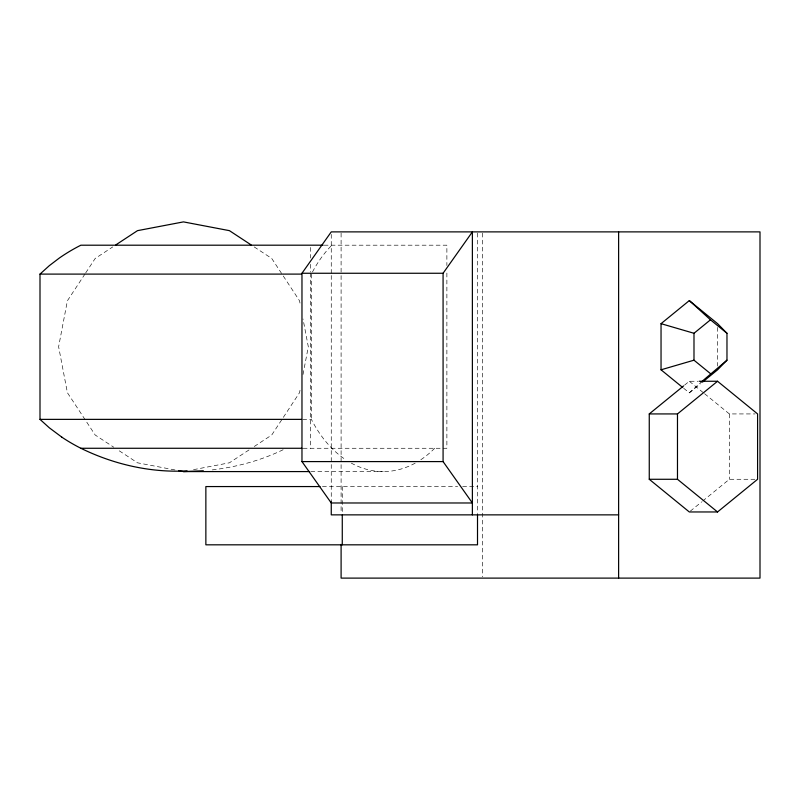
<?xml version="1.0" encoding="UTF-8"?>
<svg xmlns="http://www.w3.org/2000/svg" width="800" height="800" viewBox="0 0 800 800"><rect width="100%" height="100%" fill="white"/><g stroke="black" fill="none" stroke-linecap="round" stroke-linejoin="round"><path stroke-width="0.6" stroke-dasharray="4 3" d="M300.01 390.27L299.54 392.69L271.74 435.01L253.16 447.22M303 374.55L308.31 346.73L303 318.92M85.02 273.94L67.39 300.78L58.62 346.73L67.39 392.69L95.19 435.01L113.77 447.22M85.7 272.91L95.19 258.46L112.74 246.93M683.66 388.25L689.31 392.86L699.9 383.25M684.54 385.15L689.31 381.26L697.9 381.26M689.31 392.86L700.62 383.64M690.27 511.18L701.71 501.85M702.66 501.07L729.37 479.28L757.59 479.28M249.03 449.93L229.42 462.81L191.93 469.96M283.12 449.74C260.53 460.66 235.95 467.24 211.05 470.04M324.11 245.19L446.88 245.19L446.88 265.53M704.57 393.7L729.37 413.93L755.14 413.93M302.68 419.37L311.39 419.37A124.84 88.36 -90 0 0 331.85 448.27A124.84 88.36 90 0 0 346.1 460M303.13 448.27L446.88 448.27L446.88 270.53M310.84 471.58L383.26 471.58M322.43 486.56L457.67 486.56M462.62 486.56L477.51 486.56M175 469.96L137.51 462.81L117.9 449.93M254.2 246.93L271.74 258.46L282.59 274.97M689.31 381.26L703.62 392.93M283.27 276L299.54 300.78L300.01 303.2M729.37 413.93L729.37 479.28M717.59 327.41L717.59 366.06M482.48 233.13L482.48 576.86M477.51 233.12L477.51 513.61M342.27 486.56L342.27 512.59M341.1 233.13L341.1 274.37M341.1 275.62L341.1 513.11M331.26 234.38L331.26 274.35M331.26 275.51L331.26 500.48M311.39 274.1L311.39 419.37M310.47 247.44L310.47 258.04M310.47 264.29L310.47 271.78M310.47 273.03L310.47 448.27M415.21 463.13A124.84 88.36 90 0 1 351.31 463.13M434.67 448.27A124.84 88.36 90 0 1 420.42 460M312.46 272.04A124.84 88.36 -90 0 1 331.85 245.19"/><path stroke-width="1.2" d="M472.38 514.86L472.38 231.88L443.08 273.26L443.08 461.59L472.38 502.98L331.26 502.98L301.97 461.59L301.97 273.26L331.26 231.88L760 231.88L760 578.11L341.1 578.11L341.1 544.36M682.71 387.48L661.04 369.8L661.04 323.67L689.31 300.6L717.59 323.67L726.97 333.28L726.97 360.19L717.59 369.8L702.51 382.1M61.89 437.19L49.3 427.79L40 419.37L40 274.1L49.3 265.68L59.3 258.06A175.99 175.99 0 0 1 80.85 245.21L323.11 245.19M700.78 382.45L726.97 360.19M710.48 373.64L693.99 360.19L693.99 333.28L710.48 319.82L726.97 333.28M699.13 381.26L717.54 381.26L757.59 413.93L757.59 479.28L717.54 511.96L689.31 511.96L649.26 479.28L649.26 413.93L683.59 385.93M649.26 413.93L677.48 413.93L717.54 381.26M115.83 244.89L137.51 230.65L183.47 221.89L229.42 230.65L251.1 244.89M661.04 369.8L693.99 360.19M61.88 437.2A177.63 177.63 0 0 0 80.85 448.26C113.57 464.34 150.69 472.9 187.09 470.89M203.34 470.78L183.47 471.58L178.63 470.65M301.97 273.26L443.08 273.26M40 274.1L301.44 274.1M40 419.37L301.44 419.37M80.84 448.27L301.88 448.27M301.97 461.59L443.08 461.59M183.47 471.58L309.59 471.58M649.26 479.28L677.48 479.28L717.54 511.96M320.01 486.56L205.86 486.56L205.86 544.82L477.51 544.82L477.51 515.07M618.62 514.86L331.26 514.86L331.26 501.14M661.04 323.67L693.99 333.28M689.31 300.6L710.48 319.82M677.48 413.93L677.48 479.28M618.62 231.88L618.62 578.11M342.27 515.07L342.27 544.82"/></g></svg>
